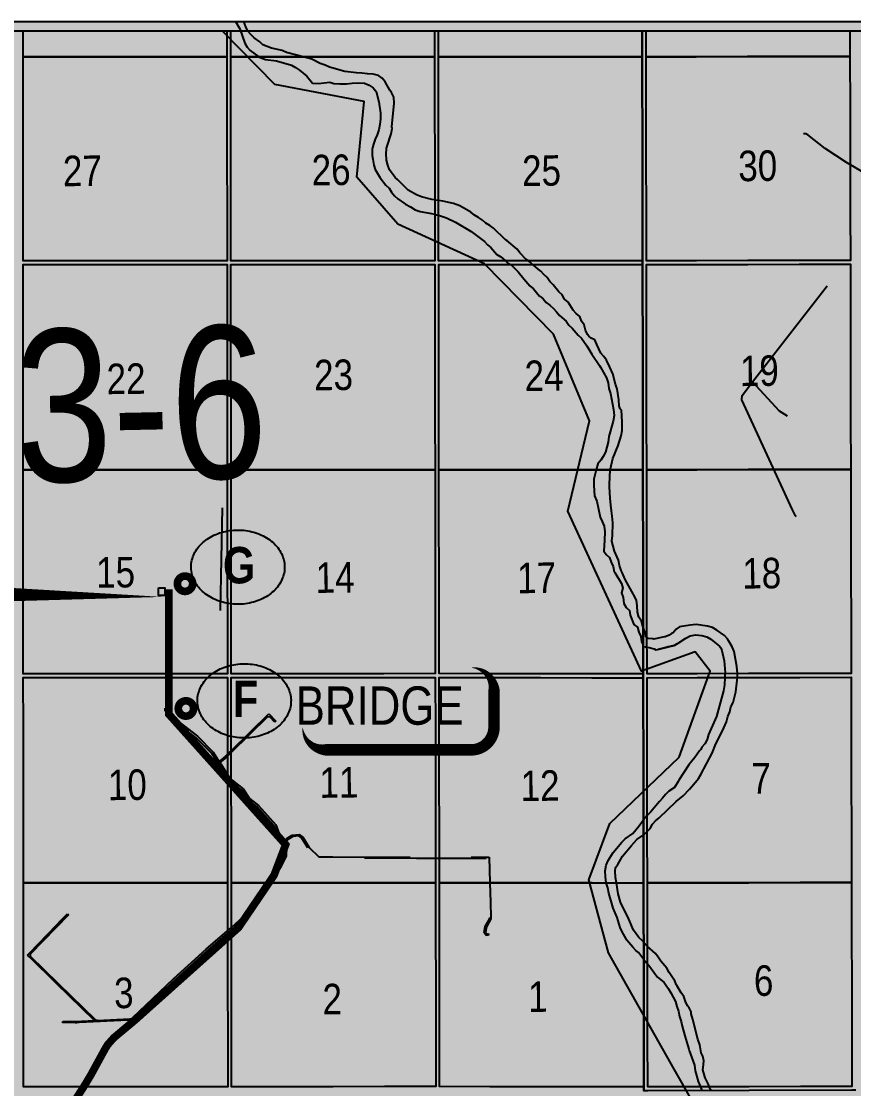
# Model space of a CAD drawing. Extents: x 410314 to 414262, y 6043239 to 6046088.
# Drawn here: x 413520.6 to 413737.8, y 6043949.3 to 6044227.9 of the extents above; entities that cross this region are included whole.
import ezdxf
from ezdxf.enums import TextEntityAlignment as Align

# ---------------------------------------------------------------- set-up
doc = ezdxf.new("R2010")
doc.units = 0
doc.header["$LTSCALE"] = 5
doc.linetypes.add('DASHED2', pattern=[9.524999999999999, 6.35, -3.175])
doc.linetypes.add('foc-UNSURVEYED', pattern=[12.5, 10, -2.5])
for name, color, linetype in [('AS-RAILWAY', 13, 'TRACKS'), ('CG-NOTES', 7, 'Continuous'), ('L-USEC', 7, 'foc-UNSURVEYED'), ('P-PROPOSED', 10, 'Continuous'), ('Quarters', 8, 'Continuous'), ('RoadSeg', 57, 'DASHED2'), ('ROUTE-MAP-ROUTE', 90, 'Continuous'), ('T-WATER', 160, 'Continuous'), ('Townships', 57, 'Continuous')]:
    doc.layers.add(name, color=color, linetype=linetype)
doc.layers.add('ROUTE-MAP-BACKGROUND-H', color=7, linetype='Continuous', true_color=0xf0ebff)
doc.styles.add('120', font='ARIALN.TTF', dxfattribs={"height": 13})
doc.styles.add('80', font='ARIALN.TTF', dxfattribs={"height": 10})
doc.styles.add('BOLD', font='ARIALNB.TTF')
doc.linetypes.add('TRACKS', pattern='A,3.81,[130,ltypeshp1.shx,S=6.35,R=0,X=0,Y=0],3.81', length=7.62)

# ---------------------------------------------------------------- blocks, each defined once
blk = doc.blocks.new('Route_Letters')
h = blk.add_hatch(color=255)
h.dxf.hatch_style = 1
edge = h.paths.add_edge_path()
edge.add_ellipse((-0.1157894458410738, 0.4613566920343146), major_axis=(-11.97076998434568, 0), ratio=0.7893183596304154, start_angle=0, end_angle=360)
at = {"color": 5}
blk.add_open_spline([(-12.33655943018675, 0.4613566920343146), (-12.33655943018675, -0.2532464993360009), (-12.23672518590233, -0.9677931526398424), (-11.72036895808735, -2.794432021264129), (-11.14401292605423, -3.876097565685541), (-9.555849561598535, -5.807401851071518), (-8.544623700464413, -6.656820361784867), (-6.21596457351788, -8.022113447135325), (-4.899049775256096, -8.537760803084893), (-2.122176535806801, -9.174386990092444), (-0.6628771213698172, -9.295214858498184), (2.218954779224788, -9.127674344176285), (3.640784492301457, -8.839348048302782), (6.272126017131285, -7.887514385069608), (7.481034580889556, -7.224212060947593), (9.535358213378885, -5.601016495574186), (10.3802780923747, -4.641330355992523), (11.59600670082856, -2.541685487432915), (11.96612490732484, -1.402103837423965), (12.17886415585979, 0.9104078185255275), (12.02123591095139, 2.082179640400227), (11.20064181026172, 4.303585446448778), (10.5383689962933, 5.352522903113822), (8.798522977227321, 7.197351090485427), (7.721489072871556, 7.99304231447195), (5.288539217681929, 9.236688050055363), (3.933164970535742, 9.684414527986064), (1.111124811045386, 10.17900240193921), (-0.3548635231799864, 10.22574343079759), (-3.217505067184455, 9.912616018949848), (-4.613463658471581, 9.552825466795184), (-7.1634954560528, 8.469123124385078), (-8.316993040230393, 7.745430762089654), (-10.23715115095241, 6.01981546320485), (-11.00330637446014, 5.018090733601184), (-12.04705536703857, 2.858875975647607), (-12.32393425272861, 1.701887560081104), (-12.33641722927742, 0.5154205370004092), (-12.33655943018675, 0.4883886145194083), (-12.33655943018675, 0.4613566920343146)], degree=3, knots=[0, 0, 0, 0, 0.2195294159612001, 0.2195294159612001, 0.575726566502957, 0.575726566502957, 0.9319237170447137, 0.9319237170447137, 1.28812086758647, 1.28812086758647, 1.644318018128227, 1.644318018128227, 2.000515168669984, 2.000515168669984, 2.356712319211741, 2.356712319211741, 2.712909469753497, 2.712909469753497, 3.069106620295254, 3.069106620295254, 3.425303770837011, 3.425303770837011, 3.781500921378767, 3.781500921378767, 4.137698071920524, 4.137698071920524, 4.493895222462281, 4.493895222462281, 4.850092373004038, 4.850092373004038, 5.206289523545794, 5.206289523545794, 5.562486674087551, 5.562486674087551, 5.918683824629308, 5.918683824629308, 6.274880975171064, 6.274880975171064, 6.283185307179586, 6.283185307179586, 6.283185307179586, 6.283185307179586], dxfattribs=at)
at = {"color": 14, "style": 'BOLD'}
blk.add_attdef('A', text='', height=9.5, dxfattribs=at).set_placement((0.2246285344645003, 0.9755069406892289), align=Align.MIDDLE)
blk = doc.blocks.new('AA')
at = {"const_width": 4}
blk.add_lwpolyline([(-0.9999999999990905, 0, 0.9999999999999999), (0.9999999999990905, 0, 1)], format="xyb", close=True, dxfattribs=at)
blk.add_circle((0, 0), 2)
blk = doc.blocks.new('*U691')
h = blk.add_hatch(color=255)
edge = h.paths.add_edge_path()
edge.add_line((-28.99999999999998, -20), (28.99999999999998, -20))
edge.add_arc((28.99999999999999, -13.99999999999999), 6.000000000000007, 269.9999999999999, 359.9999999999999)
edge.add_line((34.99999999999999, -14), (34.99999999999999, 12.5))
edge.add_arc((28.99999999999999, 12.49999999999999), 6.000000000000007, 6.785183320455494e-14, 90.00000000000007)
edge.add_line((28.99999999999998, 18.5), (-28.99999999999998, 18.5))
edge.add_arc((-28.99999999999999, 12.49999999999999), 6.000000000000007, 89.99999999999993, 179.9999999999999)
edge.add_line((-34.99999999999999, 12.5), (-34.99999999999999, -14))
edge.add_arc((-28.99999999999999, -13.99999999999999), 6.000000000000007, 180, 270.0000000000001)
at = {"color": 14, "flags": 128}
blk.add_lwpolyline([(-28.99999999999998, -20, 3, 3, 0), (28.99999999999998, -20, 3, 3, 0.4142135623730951), (34.99999999999999, -14, 3, 3, 0), (34.99999999999999, 12.5, 3, 0, 0.4142135623730951), (28.99999999999998, 18.5, 0, 0, 0), (-28.99999999999998, 18.5, 0, 0, 0.4142135623730951), (-34.99999999999999, 12.5, 0, 0, 0), (-34.99999999999999, -14, 0, 3, 0.4142135623730951)], format="xyseb", close=True, dxfattribs=at)
blk.add_lwpolyline([(85.10593173046358, -1.307428672532503, 0, 7.499999999999997, 0), (-3.4e-15, 0, 0, 0, 0)], format="xyseb", dxfattribs=at)
at = {"color": 14, "style": '80'}
blk.add_attdef('ENTER_TEXT_001', (-35.98567530695772, -4.996589358799454), '', height=10, dxfattribs=at)
blk = doc.blocks.new('*U525')
h = blk.add_hatch(color=254)
edge = h.paths.add_edge_path()
edge.add_line((-18.99999999999998, -11.5), (18.99999999999998, -11.5))
edge.add_arc((18.99999999999998, -5.5), 6, 270, 360)
edge.add_line((24.99999999999998, -5.5), (24.99999999999998, 4))
edge.add_arc((18.99999999999998, 4), 6, 0, 90)
edge.add_line((18.99999999999998, 10), (-18.99999999999998, 10))
edge.add_arc((-18.99999999999998, 4), 6, 90, 180)
edge.add_line((-24.99999999999998, 4), (-24.99999999999998, -5.5))
edge.add_arc((-18.99999999999998, -5.5), 6, 180, 270)
at = {"color": 160, "flags": 128}
blk.add_lwpolyline([(-18.99999999999998, -11.5, 3, 3, 0), (18.99999999999998, -11.5, 3, 3, 0.414213562373095), (24.99999999999998, -5.5, 3, 3, 0), (24.99999999999998, 4, 3, 0, 0.414213562373095), (18.99999999999998, 10, 0, 0, 0), (-18.99999999999998, 10, 0, 0, 0.414213562373095), (-24.99999999999998, 4, 0, 0, 0), (-24.99999999999998, -5.5, 0, 3, 0.414213562373095)], format="xyseb", close=True, dxfattribs=at)
at = {"color": 160, "style": '80'}
blk.add_attdef('ENTER_TEXT_001', (-26.84515688949523, -4.918144611186903), '', height=10, dxfattribs=at)

msp = doc.modelspace()

# ---------------------------------------------------------------- hatches: boundary and pattern name
at = {"layer": 'ROUTE-MAP-BACKGROUND-H'}
h = msp.add_hatch(color=256, dxfattribs=at)
h.dxf.hatch_style = 1
h.paths.add_polyline_path([(413029.1016975934, 6044227.914361649), (414016.0451686559, 6044227.914361649), (414016.0451686559, 6043351.707599934), (413029.1016975934, 6043351.707599934)])

# ---------------------------------------------------------------- linework, layer by layer
at = {"layer": 'AS-RAILWAY', "ltscale": 0.1, "flags": 128}
msp.add_lwpolyline([(413314.5625558338, 6043353.011055782), (413313.5832002315, 6043359.739720473), (413311.1347746903, 6043390.569301782), (413300.4841089707, 6043410.021284033), (413289.9507204107, 6043425.191717428), (413280.9405465704, 6043444.76604099), (413290.7342487368, 6043459.838283176), (413312.4762646175, 6043485.872113289), (413329.9089843225, 6043496.63800572), (413342.8079371783, 6043518.230021252), (413358.7912427425, 6043529.191645365), (413355.030409088, 6043554.246780988), (413360.3582263204, 6043571.472179953), (413376.0281351713, 6043581.494226974), (413386.0568300697, 6043600.285587717), (413412.0958663845, 6043625.149980785), (413425.258601512, 6043640.4962256), (413451.5840717591, 6043639.556684637), (413475.7156919292, 6043632.666525092), (413496.400021297, 6043633.919258354), (413507.9956997733, 6043641.122610302), (413503.9215424684, 6043654.902965643), (413496.7134180103, 6043666.177745937), (413501.4143687453, 6043684.029565776), (413524.6057987663, 6043689.980148286), (413537.4551371748, 6043689.040571203), (413547.1705084298, 6043680.584449776), (413554.6920296036, 6043671.815172247), (413565.9743844342, 6043668.370092439), (413575.0629622557, 6043669.309669512), (413575.0629622557, 6043678.392139456), (413569.1261806384, 6043686.392228466), (413557.7204838515, 6043696.218182307), (413553.5907934379, 6043706.633717188), (413551.8209678752, 6043719.800485947), (413554.1807596517, 6043735.915051649), (413558.5081040898, 6043743.868178089), (413569.7171698296, 6043752.711569052), (413572.2735926533, 6043760.572324899), (413568.9304995019, 6043769.612206752), (413562.6377214291, 6043776.097309527), (413550.6420584315, 6043777.276435538), (413541.2028913242, 6043777.865980492), (413535.6966374426, 6043782.778975463), (413534.9100401837, 6043792.408402274), (413542.7861694865, 6043811.37803286), (413557.3382553076, 6043829.457796574), (413567.9574279068, 6043844.786290306), (413588.0156945445, 6043852.057465062), (413617.7099054728, 6043861.686927991), (413646.6174460726, 6043877.21191262), (413686.9307565282, 6043886.055267463), (413706.5957610713, 6043895.09514932), (413713.9629586585, 6043902.90135046), (413710.8165696221, 6043919.605461115), (413690.9548609649, 6043954.389335481), (413673.8246505635, 6043984.730852977), (413668.7095397497, 6044003.823041811), (413674.2157936291, 6044018.56199064), (413692.3076036513, 6044035.855646233), (413700.370207288, 6044058.258823806), (413696.437220996, 6044063.368345846), (413682.4751013819, 6044058.258823806), (413663.2382863403, 6044100.042726371), (413668.9018596738, 6044123.62503001), (413659.462619498, 6044146.263996672), (413641.5164377457, 6044164.57531955), (413618.8623636211, 6044174.951520137), (413608.1645678311, 6044187.214286233), (413610.0524012524, 6044207.023422721), (413586.7690493198, 6044211.42543297), (413573.2395033968, 6044225.260379152)], dxfattribs=at)
at = {"layer": 'L-USEC'}
for p, q in [((413573.0482198094, 6044100.920514108), (413572.7914946919, 6044087.519099601)), ((413572.7914946919, 6044087.519099601), (413572.5347718399, 6044074.117868787))]:
    msp.add_line(p, q, dxfattribs=at)
at = {"layer": 'P-PROPOSED'}
msp.add_lwpolyline([(413556.4082835963, 6044080.016993424), (413558.0744937544, 6044080.00713207), (413558.0626195739, 6044078.008041462), (413556.3964096259, 6044078.017938402)], close=True, dxfattribs=at)
at = {"layer": 'Quarters'}
for points in [[(413574.2548823415, 6044225.447208175), (413574.2603606547, 6044218.66274569), (413560.8784897149, 6044218.660964364), (413547.4965696645, 6044218.659176475), (413534.1146992899, 6044218.657359836), (413521.0676108552, 6044218.655600709), (413521.0644770497, 6044225.443671738)], [(413628.4482441656, 6044225.450811314), (413628.4560824669, 6044218.670639927), (413615.0749595808, 6044218.668504041), (413601.6938186966, 6044218.666398524), (413588.3120456758, 6044218.664626769), (413575.2650223153, 6044218.662876697), (413575.259561188, 6044225.447274953)], [(413682.6377303193, 6044225.454414182), (413682.6479772918, 6044218.661418018), (413669.2674719036, 6044218.663720146), (413655.8869159545, 6044218.666015469), (413642.5064448466, 6044218.668281879), (413629.4606640381, 6044218.670470894), (413629.4528240665, 6044225.450878092)], [(413736.8350304348, 6044225.458017568), (413736.8475132068, 6044218.769256087), (413723.4651064974, 6044218.742633501), (413710.0826494712, 6044218.716008041), (413696.7001784662, 6044218.689379836), (413683.6525597355, 6044218.663446852), (413683.6423143073, 6044225.454480969)], [(413574.2930424446, 6044178.486634852), (413574.3036551823, 6044165.429553901), (413560.9172208392, 6044165.4271523), (413547.5306683172, 6044165.424777585), (413534.1441998169, 6044165.422437363), (413521.0924413667, 6044165.420152241), (413521.0863258554, 6044178.477848336), (413521.0800554488, 6044191.870508594), (413521.0738400851, 6044205.263102653), (413521.0676108552, 6044218.655600709), (413534.1146992899, 6044218.657359836), (413547.4965696645, 6044218.659176475), (413560.8784897149, 6044218.660964364), (413574.2603606547, 6044218.66274569), (413574.2712270753, 6044205.270704608), (413574.2821073399, 6044191.878701014)], [(413628.5027268408, 6044178.496201475), (413628.5179100371, 6044165.439640945), (413615.1322523245, 6044165.436987867), (413601.7463116054, 6044165.434350206), (413588.359938763, 6044165.432020757), (413575.3083470208, 6044165.429751419), (413575.2977014975, 6044178.486831482), (413575.2867680063, 6044191.878863416), (413575.2759194335, 6044205.27090322), (413575.2650223153, 6044218.662876697), (413588.3120456758, 6044218.664626769), (413601.6938186966, 6044218.666398524), (413615.0749595808, 6044218.668504041), (413628.4560824669, 6044218.670639927), (413628.4716463473, 6044205.279194648), (413628.4871592663, 6044191.88774601)], [(413682.7088807384, 6044178.474390138), (413682.7286923451, 6044165.413621962), (413669.3437221154, 6044165.420109124), (413655.9582367963, 6044165.426603919), (413642.5730741224, 6044165.432977666), (413629.5225393662, 6044165.439167818), (413629.5073556252, 6044178.495794218), (413629.4917508099, 6044191.887404528), (413629.4762328923, 6044205.27895606), (413629.4606640381, 6044218.670470894), (413642.5064448466, 6044218.668281879), (413655.8869159545, 6044218.666015469), (413669.2674719036, 6044218.663720146), (413682.6479772918, 6044218.661418018), (413682.6682706839, 6044205.265795954), (413682.6885451453, 6044191.870207665)], [(413736.922644751, 6044178.586681469), (413736.9470757602, 6044165.527435928), (413723.5601111196, 6044165.499393988), (413710.1728309431, 6044165.471367466), (413696.7856680147, 6044165.44327933), (413683.7332917728, 6044165.415913586), (413683.7134840736, 6044178.476617947), (413683.6931244573, 6044191.872267841), (413683.6728515507, 6044205.26785531), (413683.6525597355, 6044218.663446852), (413696.7001784662, 6044218.689379836), (413710.0826494712, 6044218.716008041), (413723.4651064974, 6044218.742633501), (413736.8475132068, 6044218.769256087), (413736.872561753, 6044205.37509499), (413736.8975933341, 6044191.980938017)], [(413574.3374425545, 6044124.249084307), (413574.3484540787, 6044110.857098501), (413560.9572182002, 6044110.854167846), (413547.5660019159, 6044110.851234717), (413534.1746993781, 6044110.848328752), (413521.1183092518, 6044110.845520196), (413521.1119634327, 6044124.238096496), (413521.1055671095, 6044137.630643541), (413521.0992559888, 6044151.023191023), (413521.0929266771, 6044164.41570928), (413534.1446489117, 6044164.418024858), (413547.5313181852, 6044164.420377219), (413560.9178711877, 6044164.422749089), (413574.304439563, 6044164.42512202), (413574.3154352943, 6044151.033097897), (413574.3264147324, 6044137.641107544)], [(413628.5660963655, 6044124.260825668), (413628.5817713937, 6044110.869398702), (413615.1911813901, 6044110.866204459), (413601.8005753663, 6044110.863011352), (413588.4094033867, 6044110.860119103), (413575.3530791685, 6044110.857288392), (413575.3421016256, 6044124.249310377), (413575.3311056321, 6044137.641332781), (413575.3201256827, 6044151.033326004), (413575.3091337837, 6044164.425286237), (413588.3607905507, 6044164.427560177), (413601.7472952587, 6044164.429890594), (413615.1332019618, 6044164.432558736), (413628.5190927426, 6044164.435227757), (413628.5347548655, 6044151.043758745), (413628.5504004778, 6044137.652290111)], [(413682.7915323782, 6044124.222936683), (413682.8119163759, 6044110.827066196), (413669.4218299569, 6044110.837510242), (413656.0317590065, 6044110.84795168), (413642.6417053798, 6044110.858423909), (413629.586383831, 6044110.868617686), (413629.5707017655, 6044124.260147577), (413629.5549708644, 6044137.651677834), (413629.5393225659, 6044151.043178941), (413629.523690009, 6044164.434717582), (413642.5742251711, 6044164.42852455), (413655.959588617, 6044164.422159296), (413669.3449064186, 6044164.415657738), (413682.7302087905, 6044164.409182979), (413682.750710858, 6044151.01401549), (413682.7711617508, 6044137.618844685)], [(413737.0244411579, 6044124.340640928), (413737.0496364802, 6044110.9465021), (413723.6576820313, 6044110.916987036), (413710.2657111391, 6044110.887502925), (413696.8736568184, 6044110.858012671), (413683.8164902025, 6044110.829250037), (413683.796054508, 6044124.224786047), (413683.7756020732, 6044137.620322486), (413683.7552275185, 6044151.015966963), (413683.7348061688, 6044164.411541366), (413696.7872495891, 6044164.438908028), (413710.1745121185, 6044164.466967522), (413723.5617582595, 6044164.495024441), (413736.9489537597, 6044164.523108375), (413736.97413315, 6044151.128964501), (413736.9992611344, 6044137.734817253)], [(413574.3817251709, 6044070.680962231), (413574.3925744197, 6044057.623846544), (413560.9970032424, 6044057.620403023), (413547.6009192109, 6044057.616934733), (413534.2051173778, 6044057.613479131), (413521.1439941959, 6044057.610107395), (413521.1376792316, 6044070.667779053), (413521.1311832945, 6044084.060380001), (413521.1247704551, 6044097.452948069), (413521.1183092518, 6044110.845520196), (413534.1746993781, 6044110.848328752), (413547.5660019159, 6044110.851234717), (413560.9572182002, 6044110.854167846), (413574.3484540787, 6044110.857098501), (413574.359548472, 6044097.465087262), (413574.3705921207, 6044084.073072683)], [(413628.6291070171, 6044070.694972402), (413628.6444860282, 6044057.638436531), (413615.2492962667, 6044057.634691444), (413601.8539222814, 6044057.630932777), (413588.4581199719, 6044057.627482671), (413575.3971945572, 6044057.624128839), (413575.3863449891, 6044070.681247395), (413575.3752180545, 6044084.073290253), (413575.3641718249, 6044097.46530768), (413575.3530791685, 6044110.857288392), (413588.4094033867, 6044110.860119103), (413601.8005753663, 6044110.863011352), (413615.1911813901, 6044110.866204459), (413628.5817713937, 6044110.869398702), (413628.5975333712, 6044097.477942592), (413628.6133089791, 6044084.086520228)], [(413682.8734367735, 6044070.640117557), (413682.8934467412, 6044057.579407582), (413669.4988305329, 6044057.593999363), (413656.1038339671, 6044057.608569709), (413642.7090882603, 6044057.623152788), (413629.649044338, 6044057.637351267), (413629.6336627868, 6044070.693953007), (413629.6178944483, 6044084.085570455), (413629.6021462841, 6044097.47712908), (413629.586383831, 6044110.868617686), (413642.6417053798, 6044110.858423909), (413656.0317590065, 6044110.84795168), (413669.4218299569, 6044110.837510242), (413682.8119163759, 6044110.827066196), (413682.832403901, 6044097.431470528), (413682.8528747049, 6044084.035875252)], [(413737.1254549645, 6044070.763973878), (413737.1501192946, 6044057.704723693), (413723.7535095965, 6044057.673785273), (413710.3566828301, 6044057.642829538), (413696.9598714742, 6044057.611879117), (413683.8980112598, 6044057.581720737), (413683.8780053149, 6044070.64240027), (413683.8574472307, 6044084.038090458), (413683.8369759871, 6044097.433684852), (413683.8164902025, 6044110.829250037), (413696.8736568184, 6044110.858012671), (413710.2657111391, 6044110.887502925), (413723.6576820313, 6044110.916987036), (413737.0496364802, 6044110.9465021), (413737.0749118017, 6044097.552371268), (413737.1001400186, 6044084.15823713)], [(413574.4269736781, 6044016.443385894), (413574.4382134286, 6044003.051429939), (413561.0376442869, 6044003.047412684), (413547.6370924024, 6044003.043400747), (413534.2364604966, 6044003.039379315), (413521.1707009042, 6044003.035480242), (413521.1641272238, 6044016.428034272), (413521.1575030155, 6044029.820584949), (413521.1509942696, 6044043.213139818), (413521.1444694906, 6044056.605669137), (413534.2055908241, 6044056.609071353), (413547.6015245116, 6044056.612535344), (413560.9974451407, 6044056.615959963), (413574.3933809506, 6044056.619415686), (413574.4045746834, 6044043.227380627), (413574.4157499751, 6044029.835383034)], [(413628.6932202218, 6044016.459597143), (413628.709125897, 6044003.068163098), (413615.3091025359, 6044003.063880631), (413601.9090262659, 6044003.059633008), (413588.508555989, 6044003.055627495), (413575.4428652799, 6044003.051708449), (413575.4316596859, 6044016.44370429), (413575.4204033491, 6044029.835663463), (413575.4092277068, 6044043.22766761), (413575.39803579, 6044056.619668424), (413588.458959339, 6044056.623056457), (413601.8548956613, 6044056.626507542), (413615.250270059, 6044056.630233738), (413628.6456606398, 6044056.633987281), (413628.6614865181, 6044043.242511083), (413628.6773281887, 6044029.851068715)], [(413682.9568558572, 6044016.388228122), (413682.9774898933, 6044002.992621308), (413669.5778536486, 6044003.011273706), (413656.1782299755, 6044003.029957258), (413642.7785949812, 6044003.048605279), (413629.7136989448, 6044003.066803411), (413629.6978209222, 6044016.458307032), (413629.681928528, 6044029.849814799), (413629.6660799038, 6044043.241389721), (413629.6502191421, 6044056.632902043), (413642.7102957049, 6044056.618704476), (413656.1052400331, 6044056.60416326), (413669.5001378312, 6044056.589586229), (413682.8950173521, 6044056.575006769), (413682.9156346705, 6044043.179424575), (413682.9362029441, 6044029.783839017)], [(413737.2280947827, 6044016.517972318), (413737.2534525459, 6044003.123822947), (413723.8519171067, 6044003.091448418), (413710.4503992639, 6044003.059072019), (413697.0487327445, 6044003.02668607), (413683.9820493017, 6044002.995093554), (413683.9614149907, 6044016.390669862), (413683.940766143, 6044029.786216955), (413683.9201975122, 6044043.18180165), (413683.899582015, 6044056.577353343), (413696.9615416895, 6044056.607512678), (413710.3584180827, 6044056.638467747), (413723.7552107547, 6044056.669416828), (413737.1519889371, 6044056.70036382), (413737.1773307049, 6044043.30620936), (413737.202685586, 6044029.912122078)], [(413574.4721070418, 6043962.875272015), (413574.4831542863, 6043949.818177123), (413561.0782195496, 6043949.813617275), (413547.6728015766, 6043949.809070008), (413534.2676356289, 6043949.804495087), (413521.197144508, 6043949.800036429), (413521.1906643138, 6043962.857683705), (413521.1840006901, 6043976.250358735), (413521.177359885, 6043989.642937829), (413521.1707009042, 6044003.035480242), (413534.2364604966, 6044003.039379315), (413547.6370924024, 6044003.043400747), (413561.0376442869, 6044003.047412684), (413574.4382134286, 6044003.051429939), (413574.4495038096, 6043989.659407753), (413574.4607779395, 6043976.267385987)], [(413628.7570804401, 6043962.893778502), (413628.7726620546, 6043949.837237729), (413615.3680709497, 6043949.832404345), (413601.9631636945, 6043949.827587218), (413588.5581620149, 6043949.822997848), (413575.487802719, 6043949.818551744), (413575.4767552829, 6043962.875679135), (413575.4653957883, 6043976.267729207), (413575.4541559251, 6043989.659716746), (413575.4428652799, 6044003.051708449), (413588.508555989, 6044003.055627495), (413601.9090262659, 6044003.059633008), (413615.3091025359, 6044003.063880631), (413628.709125897, 6044003.068163098), (413628.7250819227, 6043989.676729549), (413628.7410537499, 6043976.285337192)], [(413683.0396648857, 6043962.805715034), (413683.0598714006, 6043949.745029898), (413669.6555411166, 6043949.767788827), (413656.2511615862, 6043949.790579082), (413642.8466981211, 6043949.813330225), (413629.7772170391, 6043949.835507116), (413629.7616329979, 6043962.892147128), (413629.7456017219, 6043976.28373829), (413629.7296596706, 6043989.67527063), (413629.7136989448, 6044003.066803411), (413642.7785949812, 6044003.048605279), (413656.1782299755, 6044003.029957258), (413669.5778536486, 6044003.011273706), (413682.9774898933, 6044002.992621308), (413682.9982085516, 6043989.597015091), (413683.0189083414, 6043976.201412976)], [(413737.3298621605, 6043962.941237229), (413737.3547255938, 6043949.882008348), (413723.9486359026, 6043949.848180904), (413710.5422292741, 6043949.81433265), (413697.1359367187, 6043949.780523692), (413684.0644274779, 6043949.74753143), (413684.044220778, 6043962.808219445), (413684.0234639686, 6043976.203920257), (413684.002763902, 6043989.599521528), (413683.9820493017, 6044002.995093554), (413697.0487327445, 6044003.02668607), (413710.4503992639, 6044003.059072019), (413723.8519171067, 6044003.091448418), (413737.2534525459, 6044003.123822947), (413737.2788947497, 6043989.7296482), (413737.3043501421, 6043976.335507309)]]:
    msp.add_lwpolyline(points, close=True, dxfattribs=at)
at = {"layer": 'RoadSeg'}
for points in [[(413749.8684774645, 6044183.286396236), (413740.5406770562, 6044188.329522953), (413735.9558605162, 6044191.069548352), (413730.3538798701, 6044194.688091881), (413725.8507710663, 6044198.329142819), (413725.3135515811, 6044198.551310379), (413724.7474540186, 6044198.539948292)], [(413749.8684774645, 6044183.286396236), (413740.5406770562, 6044188.329522953), (413735.9558605162, 6044191.069548352), (413730.3538798701, 6044194.688091881), (413725.8507710663, 6044198.329142819), (413725.3135515811, 6044198.551310379), (413724.7474540186, 6044198.539948292)], [(413711.3837403918, 6044133.850800923), (413743.1462854046, 6044174.624567425), (413746.38562335, 6044179.2194567)], [(413711.3837403918, 6044133.850800923), (413743.1462854046, 6044174.624567425), (413746.38562335, 6044179.2194567)], [(413722.9121931333, 6044098.705535884), (413722.6757496024, 6044098.867451165), (413721.8459184076, 6044100.383270047), (413708.6135152368, 6044129.132156215), (413708.690725021, 6044130.265961711), (413711.3837403918, 6044133.850800923)], [(413722.9121931333, 6044098.705535884), (413722.6757496024, 6044098.867451165), (413721.8459184076, 6044100.383270047), (413708.6135152368, 6044129.132156215), (413708.690725021, 6044130.265961711), (413711.3837403918, 6044133.850800923)], [(413720.5569591639, 6044124.87390257), (413718.431974787, 6044126.19703783), (413711.3837403918, 6044133.850800923)], [(413720.5569591639, 6044124.87390257), (413718.431974787, 6044126.19703783), (413711.3837403918, 6044133.850800923)], [(413536.0574320121, 6043948.80005843), (413536.6963560884, 6043949.804797137), (413537.2411983677, 6043950.661821038), (413538.6486885438, 6043953.056902784), (413542.2278529345, 6043959.659081501), (413543.0421085613, 6043960.894628442), (413544.2975367855, 6043962.50305858), (413547.4173874013, 6043965.554085639), (413547.6620801046, 6043965.793376145), (413547.6911587749, 6043965.821799658), (413547.7939119595, 6043965.922277629), (413547.8416500473, 6043965.968953202), (413547.9442363096, 6043966.069297877), (413548.1659685097, 6043966.286145092), (413548.1891372012, 6043966.307939405), (413548.4179372867, 6043966.523287971), (413548.6550151899, 6043966.764105386), (413550.2789457142, 6043968.413717113), (413550.98603697, 6043969.099354312), (413551.3510437032, 6043969.453276405), (413551.4374269191, 6043969.537038841), (413558.460763768, 6043976.261688619), (413560.3832778329, 6043978.102756371), (413568.8524265891, 6043985.715051787), (413574.4487538208, 6043990.520700916), (413574.9607222272, 6043990.96036372), (413575.4525065454, 6043991.409674921), (413578.5794950176, 6043994.266377633), (413579.0569716256, 6043994.681639923), (413579.4899111331, 6043995.066692131), (413582.8565302531, 6043999.436073203), (413585.0689852637, 6044003.054015954), (413587.8982402619, 6044007.681123029), (413589.0718071819, 6044009.926243481), (413589.2290602115, 6044010.528502054), (413589.3076035324, 6044011.725075453), (413589.1498187277, 6044012.349612375), (413587.9670878823, 6044014.234248087), (413586.6043479138, 6044017.89398693), (413582.1916708798, 6044022.855608208), (413579.8234767546, 6044024.691370244), (413578.1475985225, 6044027.252732337), (413575.4206670207, 6044029.355263508), (413574.7978673967, 6044029.835453325), (413574.745029352, 6044029.87620178), (413574.4152920282, 6044030.391911301), (413572.2215223347, 6044033.822841314), (413570.3124718959, 6044036.810963625), (413566.221860923, 6044040.927170779), (413561.371222152, 6044044.645357673), (413560.3856022406, 6044045.65019456), (413560.2585748477, 6044045.781138578), (413559.8780675911, 6044046.168372274), (413558.4108848317, 6044047.666361717), (413558.1821794446, 6044047.900746176), (413558.1866106926, 6044048.098699287), (413558.1981791185, 6044048.596705368), (413558.426145567, 6044048.364283529), (413560.3819849887, 6044046.367781665), (413560.7500651784, 6044045.99213629), (413560.7610601773, 6044045.98095157), (413561.7032177606, 6044045.020322788), (413566.5524365962, 6044041.303198613), (413570.7045326577, 6044037.125165822), (413572.2864005807, 6044034.649201791), (413572.4684438613, 6044034.364253805), (413572.6424232382, 6044034.09192854), (413574.4145209519, 6044031.32045414), (413575.1190508997, 6044030.218641701), (413575.4201317735, 6044029.986488325), (413575.6157251403, 6044029.835668713), (413578.5194634793, 6044027.596828717), (413580.1957071178, 6044025.034894394), (413582.534254657, 6044023.222118082), (413587.0398357916, 6044018.156023827), (413588.4174058586, 6044014.456416282), (413589.1006819039, 6044013.36761161), (413589.2962829425, 6044013.055919323), (413589.8388066207, 6044012.191417742), (413589.6986208041, 6044010.055270753), (413588.4280605123, 6044007.393053276), (413585.7735337571, 6044003.054217066), (413583.3467599468, 6043999.088080999), (413579.711535798, 6043994.591707987), (413579.4193596404, 6043994.336064166), (413578.9227157154, 6043993.901447927), (413578.7533519902, 6043993.746806666), (413578.5557424577, 6043993.566369805), (413576.0759601448, 6043991.302199077), (413575.4530796921, 6043990.733499929), (413575.2921348448, 6043990.586497975), (413575.1060204163, 6043990.426685135), (413574.6001126181, 6043989.99226257), (413574.4493087009, 6043989.862770409), (413569.1825024315, 6043985.340021944), (413568.8292336419, 6043985.02248152), (413568.3341633801, 6043984.577445346), (413560.7257097125, 6043977.7388851), (413559.1833967607, 6043976.261919165), (413551.7783816543, 6043969.172190028), (413551.7084086285, 6043969.104335508), (413551.6483909827, 6043969.04615254), (413551.3426905235, 6043968.74971885), (413551.289989978, 6043968.698616336), (413550.8646141588, 6043968.286151576), (413550.6306776947, 6043968.059317634), (413549.1098593509, 6043966.514447336), (413548.7698922172, 6043966.169244269), (413548.7195235001, 6043966.120897002), (413548.5260908933, 6043965.93535524), (413548.4702826655, 6043965.881858785), (413548.3172179786, 6043965.7349664), (413548.2992077383, 6043965.717667909), (413548.2765839607, 6043965.695920565), (413548.2312491342, 6043965.652379154), (413548.0233253037, 6043965.449568259), (413547.6625418112, 6043965.097712936), (413547.6464525879, 6043965.082018768), (413546.4032922014, 6043963.869564249), (413544.7177113988, 6043962.076429213), (413543.4417903832, 6043960.593272575), (413542.6569381101, 6043959.402334358), (413539.0839352479, 6043952.811550938), (413537.6676199822, 6043950.401492446), (413537.2884635627, 6043949.805004523), (413536.6495434254, 6043948.800266679)]]:
    msp.add_lwpolyline(points, dxfattribs=at)
for points in [[(413585.2348608461, 6044047.148495247), (413587.0003079157, 6044045.217625307), (413587.0217153298, 6044045.194259375), (413586.7811124669, 6044044.96437858), (413585.5725502868, 6044046.313596603), (413584.8705464897, 6044046.325065587), (413575.4142298231, 6044037.057880661), (413575.302163084, 6044036.948044999), (413574.4104959881, 6044036.135028573), (413573.0926463655, 6044034.933394543), (413572.5932215655, 6044034.478039707), (413572.4684438613, 6044034.364253805), (413572.2864005807, 6044034.649201791), (413572.4111937258, 6044034.762957578), (413572.9106589083, 6044035.218245184), (413574.410115529, 6044036.585088461), (413575.0773969077, 6044037.193361832), (413575.4138484229, 6044037.523122078), (413585.2348608461, 6044047.148495247)], [(413540.4559641284, 6043967.116679247), (413539.7241508579, 6043967.081862464), (413529.7902060352, 6043976.78671366), (413522.8016237394, 6043983.614959876), (413522.2508225441, 6043984.15309546), (413522.7710364772, 6043984.692572813), (413529.7756291613, 6043991.956412642), (413531.0279686736, 6043993.255133007), (413532.1885299483, 6043994.458665433), (413532.6467168216, 6043994.933831286), (413532.8884882688, 6043994.708033121), (413522.946935443, 6043984.398262999), (413522.9539220302, 6043983.928801863), (413530.2504293147, 6043976.79968435), (413539.9746049932, 6043967.299112062), (413540.4559641284, 6043967.116679247)], [(413550.6447979868, 6043967.292896328), (413550.4577625385, 6043967.10301749), (413550.40377595, 6043967.048262649), (413550.2557512107, 6043966.898068145), (413550.2383330945, 6043966.880378811), (413550.2164536205, 6043966.858140633), (413550.1726092341, 6043966.813615448), (413550.1055527111, 6043966.914644077), (413549.9863140063, 6043967.09427682), (413549.9050305485, 6043967.216757611), (413549.8758390931, 6043967.219970392), (413549.7240050802, 6043967.236619515), (413549.6462058543, 6043967.23178585), (413549.5948078037, 6043967.228585605), (413549.1061010905, 6043967.194721472), (413549.0678982483, 6043967.195609467), (413548.7648996957, 6043967.181137184), (413548.3723970593, 6043967.162304826), (413535.7416798181, 6043966.557412515), (413535.080611648, 6043966.525786154), (413534.637043254, 6043966.5045462), (413533.4209408981, 6043966.556131409), (413533.3645808064, 6043966.554648884), (413533.0987176589, 6043966.547085282), (413531.4447420582, 6043966.500162651), (413531.4353480884, 6043966.830974572), (413533.4212186214, 6043966.887333607), (413534.6358906004, 6043966.835827218), (413539.7256689435, 6043967.081047095), (413540.4612291853, 6043967.115897415), (413548.9359797184, 6043967.525216999), (413549.4821059046, 6043967.551560107), (413549.5853110619, 6043967.561200703), (413549.7341390175, 6043967.568414608), (413550.1125935424, 6043967.46390494), (413550.6089885659, 6043967.326853295), (413550.6447979868, 6043967.292896328)]]:
    msp.add_lwpolyline(points, close=True, dxfattribs=at)
at = {"layer": 'RoadSeg', "flags": 128}
msp.add_lwpolyline([(413593.1039739283, 6044015.680498884), (413594.0713849997, 6044014.965582049), (413595.7731018324, 6044012.241716999), (413598.244655333, 6044009.829335796), (413601.9021989028, 6044009.811557354), (413623.7695086492, 6044009.705291525), (413628.7012441071, 6044009.707717733), (413629.7057534764, 6044009.70822054), (413631.5591919894, 6044009.709139843), (413641.7828457464, 6044009.721187118), (413642.0162678973, 6044009.721444214), (413642.3496909485, 6044009.721845438), (413642.6883686255, 6044009.722253721), (413642.8912010304, 6044003.047828559), (413643.044983556, 6043997.987286666), (413643.1664082402, 6043993.992088289), (413643.1770576366, 6043993.64181792), (413641.9789214691, 6043991.545434905), (413641.7125508557, 6043990.171681621), (413642.1004115242, 6043989.639577388), (413642.4710554556, 6043989.693370801), (413642.4964802148, 6043989.697081015), (413642.5067212557, 6043989.362834841), (413642.4819750929, 6043989.359195434), (413641.9498835565, 6043989.281967268), (413641.3588672658, 6043990.092906856), (413641.6631541406, 6043991.662624124), (413642.8427323159, 6043993.726559608), (413642.8392612591, 6043993.81153155), (413642.5585844436, 6044003.048286891), (413642.3659056976, 6044009.389422585), (413642.0334571968, 6044009.389045821), (413641.8000345626, 6044009.388765366), (413631.5594989627, 6044009.37667094), (413629.706155277, 6044009.375751748), (413628.7016436977, 6044009.375252227), (413623.7688251795, 6044009.372821412), (413601.9025378348, 6044009.479067869), (413598.1086397796, 6044009.497508268), (413595.5122581245, 6044012.031698463), (413593.8229274678, 6044014.735826422), (413593.0116826904, 6044015.335252548), (413591.4336653115, 6044015.154405542), (413590.1348535328, 6044014.372480236), (413589.7914141283, 6044013.833276659), (413589.3953270317, 6044013.211395373), (413589.2962829425, 6044013.055919323), (413589.1006819039, 6044013.36761161), (413589.1997414422, 6044013.523157497), (413589.5958285627, 6044014.145014953), (413589.8964696155, 6044014.617012763), (413591.3240696584, 6044015.476498418), (413593.1039739283, 6044015.680498884)], close=True, dxfattribs=at)
at = {"layer": 'ROUTE-MAP-BACKGROUND-H'}
msp.add_lwpolyline([(413029.1016975934, 6044227.914361727), (414016.0451686559, 6044227.914361727), (414016.0451686559, 6043351.707600016), (413029.1016975934, 6043351.707600016)], close=True, dxfattribs=at)
at = {"layer": 'ROUTE-MAP-ROUTE', "const_width": 1.998240667076864}
msp.add_lwpolyline([(413530.7310965499, 6043940.143104594), (413537.3620570697, 6043950.518567777), (413538.9270043093, 6043953.172254507), (413542.486241543, 6043959.694462304), (413543.1631510964, 6043960.789757763), (413544.7472083598, 6043962.579231694), (413550.3744634754, 6043967.282738396), (413577.3151902157, 6043991.379404768), (413586.5575188446, 6044005.001208107), (413589.5998664697, 6044012.999943095), (413559.0913990995, 6044047.07330115), (413559.1238157267, 6044079.673230679)], dxfattribs=at)
at = {"layer": 'T-WATER', "linetype": 'Continuous'}
for p, q in [((413615.9333296554, 6044194.819090975), (413616.0986665173, 6044195.341503832)), ((413704.238430974, 6044057.652503214), (413704.1834590756, 6044056.648064015)), ((413683.9198049728, 6044020.616213233), (413682.9171585973, 6044019.396567871)), ((413697.8453183881, 6043949.806142326), (413698.2343855613, 6043948.802750451))]:
    msp.add_line(p, q, dxfattribs=at)
at = {"layer": 'T-WATER'}
for points in [[(413576.5472335762, 6044227.914361727), (413577.6423372038, 6044225.927103644), (413578.9563419966, 6044222.225075376), (413579.5632388892, 6044221.164346648), (413580.3713394378, 6044220.298141284), (413582.6102056378, 6044218.687633793)], [(413594.1385807201, 6044218.689149122), (413589.8288688782, 6044219.808476076), (413588.6449934767, 6044220.299757722), (413585.9273880781, 6044220.948820377), (413583.6633400347, 6044221.812673156), (413582.8411648942, 6044222.523104602), (413581.3467566693, 6044223.64337412), (413580.4868686192, 6044224.457413043), (413579.7037424409, 6044225.345702696), (413579.1880265147, 6044226.492562333), (413578.6728740027, 6044227.914361727)], [(413582.6102056378, 6044218.687633793), (413582.9523927093, 6044218.441481333), (413584.3108609146, 6044217.994527851), (413587.2414377575, 6044217.58952302), (413591.1123465411, 6044216.447168614), (413592.1755556564, 6044215.858374186), (413593.2058234314, 6044215.167791166), (413595.0883742656, 6044213.613684609), (413596.6253655012, 6044211.807840267), (413598.1368912523, 6044211.719367249), (413601.1511242416, 6044212.013619412), (413601.6654116258, 6044211.874835045)], [(413601.6615695154, 6044215.808475018), (413601.0527896543, 6044215.985143281), (413599.8709841023, 6044216.484527377), (413598.5970684275, 6044216.884271295), (413596.409279261, 6044218.019195419), (413595.1557627469, 6044218.424943252), (413594.1385807201, 6044218.689149122)], [(413616.0986665173, 6044195.341503832), (413617.126234989, 6044198.589047228), (413617.424001086, 6044199.940369753), (413617.2601248733, 6044200.399808078), (413617.9293734014, 6044206.583856681), (413617.7869607947, 6044208.087636439), (413617.4143422557, 6044208.976369824), (413617.1948856942, 6044209.305086724), (413616.7440172298, 6044209.985698713), (413615.5366688445, 6044212.141328151), (413614.8112800648, 6044213.112415467), (413613.8156913441, 6044213.766184189), (413612.4640663778, 6044214.109079753), (413610.9565952335, 6044214.173017482), (413609.5086268701, 6044214.371419149), (413608.0399428366, 6044214.441328546), (413605.017534664, 6044214.834404849), (413601.6615695154, 6044215.808475018)], [(413601.6654116258, 6044211.874835045), (413602.1907529162, 6044211.732973875), (413603.7634103022, 6044211.615810055), (413605.4669717762, 6044211.620580266), (413606.9731553516, 6044211.799382507), (413608.5952362532, 6044211.849325151), (413610.1863050453, 6044211.744287875), (413611.4211735204, 6044211.254924834), (413612.4371923713, 6044210.580612263), (413613.1830507755, 6044209.60533726), (413613.9196531253, 6044206.906633972), (413614.3126869573, 6044203.949903707), (413614.3878204537, 6044202.460734869), (413614.1854879237, 6044200.974447695), (413613.8876269055, 6044199.594543006), (413613.4636262213, 6044198.329302829), (413612.9460330364, 6044197.178578286), (413612.5178779585, 6044195.892869158), (413612.2820366645, 6044194.889811377)], [(413612.1956258446, 6044194.376704049), (413612.1579327277, 6044192.861096789), (413612.3385964858, 6044191.908401554)], [(413612.2820366645, 6044194.889811377), (413612.1996648035, 6044194.539605657), (413612.1956258446, 6044194.376704049), (413612.1956258446, 6044194.376704049)], [(413615.9185448395, 6044191.909038235), (413615.7942862774, 6044193.186170934), (413615.9268757707, 6044194.798675983), (413615.9333296554, 6044194.819090975)], [(413612.3385964858, 6044191.908401554), (413612.6219228587, 6044190.414067086), (413612.9876144046, 6044189.213610408), (413614.2400080944, 6044187.092491453), (413615.7111775166, 6044185.158352504), (413616.5819118094, 6044184.349959957), (413617.1988863043, 6044183.283336846), (413617.9897538435, 6044182.379379539), (413618.8869317596, 6044181.554560576), (413620.8819758396, 6044180.155230492), (413622.2059367066, 6044179.469851454), (413623.4318278483, 6044178.729682093), (413624.7075310381, 6044178.287170131), (413627.6314040767, 6044177.792593055), (413628.4687334651, 6044177.572226304)], [(413618.8375799176, 6044186.501856909), (413618.1448872882, 6044187.190360045), (413616.7083107545, 6044189.120327098), (413616.281630389, 6044190.373993803), (413615.9387621948, 6044191.700819735), (413615.9185448395, 6044191.909038235)], [(413628.4643852299, 6044181.291204412), (413627.7401458626, 6044181.40650569), (413625.0025164456, 6044182.120789447), (413623.7718127606, 6044182.610102504), (413621.5824705048, 6044183.842728133), (413618.8375799176, 6044186.501856909)], [(413629.4691887249, 6044181.131345546), (413628.6761458633, 6044181.257529831), (413628.4643852299, 6044181.291204412)], [(413652.8012877741, 6044165.451813598), (413652.3897241506, 6044165.734186789), (413650.7321772549, 6044167.448649641), (413650.0027287736, 6044168.409529444), (413647.2906188851, 6044170.676851172), (413646.9540560798, 6044170.848267715), (413643.8031550182, 6044173.886913707), (413642.8750113515, 6044174.589431106), (413641.8119463802, 6044175.202678229), (413640.9290380839, 6044176.015191083), (413639.9519739471, 6044176.732086746), (413638.8767185012, 6044177.363610751), (413637.9222062257, 6044178.117132172), (413635.0138568849, 6044179.731579695), (413633.426617292, 6044180.374988416), (413630.629447701, 6044180.946679832), (413629.4691887249, 6044181.131345546)], [(413628.4687334651, 6044177.572226304), (413628.9726708809, 6044177.439630594), (413629.4736571742, 6044177.279694812)], [(413629.4736571742, 6044177.279694812), (413631.5610050602, 6044176.613604573), (413633.8894793225, 6044175.521231563), (413637.9865954111, 6044173.042457847), (413641.4508746673, 6044170.429052867), (413642.2438923693, 6044169.565843716), (413643.1210343301, 6044168.863506129), (413644.6843939604, 6044167.043332404), (413645.7412769569, 6044166.426064427), (413646.8470428903, 6044165.454652058)], [(413646.8470428903, 6044165.454652058), (413647.4748393376, 6044164.903189665), (413648.2300560389, 6044164.449641556)], [(413648.2300560389, 6044164.449641556), (413648.5194669014, 6044164.275783577), (413650.234120927, 6044162.567325459), (413651.7299762131, 6044160.696369962), (413653.3382404306, 6044158.894415141), (413654.310866628, 6044158.061244329), (413655.8516591337, 6044156.208541697), (413655.9356886442, 6044156.140835836)], [(413654.0190471518, 6044164.446864425), (413653.3811104587, 6044165.05401884), (413652.8401264202, 6044165.425208814), (413652.8012877741, 6044165.451813598)], [(413655.9265794709, 6044162.897820713), (413654.247709056, 6044164.229221622), (413654.0190471518, 6044164.446864425)], [(413674.1649937686, 6044137.647384382), (413673.3354454307, 6044139.434991126), (413672.6222605195, 6044140.393797685), (413671.8294789745, 6044141.29018862), (413670.7530850251, 6044143.600230674), (413670.2833222179, 6044144.792844536), (413669.3045920979, 6044145.204784122), (413668.736993247, 6044145.695958851), (413668.3780293315, 6044146.171517344), (413667.828590608, 6044147.29901587), (413667.5163993094, 6044148.654269044), (413666.8155692834, 6044149.641569706), (413666.331628347, 6044150.866910703), (413665.3935590829, 6044151.642712265), (413664.6374004816, 6044152.55669027), (413663.2847376938, 6044154.58806568), (413662.3465670811, 6044155.353938771), (413661.7726391941, 6044156.491740382), (413660.9060118339, 6044157.306310807), (413659.3917142779, 6044159.146685224), (413658.5600269521, 6044160.026376177), (413657.8326440104, 6044161.023905328), (413656.9517301033, 6044161.828297034), (413656.1404567676, 6044162.728248945), (413655.9265794709, 6044162.897820713)], [(413655.9356886442, 6044156.140835836), (413656.7918962578, 6044155.450937575), (413657.6113801491, 6044154.565173379), (413658.5012427002, 6044153.793038367), (413659.4466993499, 6044152.972615358), (413660.2601727226, 6044152.107583258), (413661.0241948325, 6044151.093498411), (413662.8293787825, 6044149.652066594), (413663.479157546, 6044148.642426967), (413664.3559826558, 6044147.844282482), (413665.9294655865, 6044145.997596228), (413666.7940879309, 6044145.193345224), (413668.1773383507, 6044143.188196829), (413669.4603334875, 6044141.079281504), (413671.5176972041, 6044138.043594565), (413671.7325433025, 6044137.648897703)], [(413671.7325433025, 6044137.648897703), (413673.2747167445, 6044134.815499936), (413673.7176475379, 6044133.573750027)], [(413674.3230201531, 6044110.857412433), (413674.3607239418, 6044111.14423515), (413674.9277462321, 6044113.820028508), (413676.3595099184, 6044117.177180659), (413677.160588415, 6044119.703758501), (413677.444303396, 6044121.126450697), (413677.3915944934, 6044123.395229674), (413677.2624201974, 6044126.456531935), (413676.861510848, 6044126.784153611), (413676.6618011993, 6044127.523148828), (413676.5439890637, 6044129.077718855), (413676.0629348031, 6044131.946849089), (413675.8124437338, 6044132.675002765), (413675.6283498355, 6044133.209351609), (413674.9610881589, 6044135.931958648), (413674.1649937686, 6044137.647384382)], [(413673.7176475379, 6044133.573750027), (413673.9520357228, 6044132.114679048), (413674.3275090487, 6044130.789803933), (413675.1758467737, 6044126.585575211), (413675.2916404954, 6044125.03532846), (413675.0913397541, 6044123.549048574), (413673.9637133856, 6044119.577903606), (413673.7592526544, 6044118.103099239), (413673.0190858632, 6044115.480506037), (413672.4648742029, 6044114.350301555), (413671.8131982908, 6044113.336667156), (413671.0536401297, 6044112.437529229), (413670.6514644193, 6044110.860307706)], [(413670.6514644193, 6044110.860307706), (413670.0298499715, 6044108.422657959), (413669.9943535238, 6044106.778816521), (413670.1861980155, 6044104.081816165), (413670.8388031496, 6044102.65412177), (413671.6769333867, 6044098.453952725), (413672.2141820738, 6044097.326377088), (413672.6736325157, 6044096.111405747), (413672.8650639399, 6044094.629991026), (413672.803600407, 6044092.498766772), (413672.6031446234, 6044089.578673963), (413673.2066352083, 6044088.783360481), (413674.0896055668, 6044087.981075121), (413674.5265677662, 6044086.757959613), (413675.0638411161, 6044085.632483035), (413675.3432758297, 6044084.252858154), (413675.4582900738, 6044084.066520636)], [(413677.3697400753, 6044084.064686812), (413677.1108718472, 6044084.555336931), (413676.7025650555, 6044085.831355703), (413676.4150922566, 6044087.249826305), (413675.3693936761, 6044089.574039204), (413674.6837433466, 6044092.240050841), (413674.8880815614, 6044093.715985298), (413674.9428070087, 6044097.015934318), (413674.7880713955, 6044098.751274351), (413674.6644974475, 6044100.137478737), (413674.4362431099, 6044101.586312805), (413674.2975551396, 6044103.46704008), (413674.0813954323, 6044106.39895852), (413674.1624360587, 6044109.635577599), (413674.3230201531, 6044110.857412433)], [(413675.4582900738, 6044084.066520636), (413677.2658402473, 6044081.138462801), (413677.5600435285, 6044079.91988879), (413677.4979940381, 6044079.719519419), (413677.1975209882, 6044078.750278875), (413677.6487736023, 6044077.527149206), (413677.8053502784, 6044075.984679486), (413678.4203103532, 6044074.922179886), (413679.3113825179, 6044074.117858017), (413679.4915007617, 6044072.94247234), (413680.4143314659, 6044070.467572632), (413681.3730516844, 6044069.756839158), (413681.7444721721, 6044068.438078783), (413682.2857476947, 6044067.302355997), (413682.454996432, 6044065.910835489), (413682.8469177227, 6044065.059628938)], [(413680.324116017, 6044078.289266705), (413678.1626832729, 6044082.245269825), (413677.6950489379, 6044083.448052579), (413677.3697400753, 6044084.064686812)], [(413681.3218250141, 6044075.329566125), (413681.1310275884, 6044076.812592449), (413680.324116017, 6044078.289266705)], [(413682.8392317343, 6044070.057190651), (413682.4283849043, 6044071.321966401), (413681.797162258, 6044072.41315419), (413681.3786917817, 6044073.681041976), (413681.3218250141, 6044075.329566125)], [(413683.8482884249, 6044067.156376378), (413683.5081361275, 6044067.429051234), (413683.657372736, 6044067.538727112), (413682.8392317343, 6044070.057190651)], [(413690.305682228, 6044068.088655818), (413689.6289456071, 6044067.713878972), (413688.5834957218, 6044067.280834284), (413688.4463272748, 6044067.223996649), (413687.5636950378, 6044067.049430033), (413685.6948113189, 6044066.679838411), (413685.4320069021, 6044066.704131873)], [(413690.305682228, 6044068.088655818), (413689.6289456071, 6044067.713878972), (413688.5834957218, 6044067.280834284), (413688.4463272748, 6044067.223996649), (413687.5636950378, 6044067.049430033), (413685.6948113189, 6044066.679838411), (413685.4320069021, 6044066.704131873)], [(413707.5146832945, 6044057.660094097), (413707.3476666679, 6044059.523233574), (413706.6112530581, 6044063.42074608), (413706.1517971869, 6044064.627656221), (413705.2771319699, 6044066.141016628), (413704.9259905, 6044066.748507151), (413704.1493892506, 6044067.640324877), (413702.1176264731, 6044069.033524768), (413701.0178715697, 6044069.65086853), (413699.6552486002, 6044069.99404391), (413696.713817507, 6044070.445466252), (413695.1650468909, 6044070.307484024), (413692.3751891176, 6044069.900064485), (413691.5164568659, 6044069.248038944), (413690.7241580569, 6044068.320399176), (413690.305682228, 6044068.088655818)], [(413685.4320069021, 6044066.704131873), (413684.2794372322, 6044066.810738625), (413683.8482884249, 6044067.156376378)], [(413686.740047666, 6044063.975445494), (413687.0311600393, 6044064.018105341), (413688.7945930299, 6044064.462203024), (413689.3911755987, 6044064.612465004), (413689.8015053042, 6044064.710138057), (413690.9385712561, 6044064.980893927), (413691.6166796837, 6044065.353699572)], [(413691.6166796837, 6044065.353699572), (413690.9385712561, 6044064.980893927), (413689.8015053042, 6044064.710138057), (413689.3911755987, 6044064.612465004), (413688.7945930299, 6044064.462203024), (413687.0311600393, 6044064.018105341), (413686.740047666, 6044063.975445494)], [(413691.6166796837, 6044065.353699572), (413692.0195064529, 6044065.575103752), (413694.0431309898, 6044066.927245205), (413695.1688496307, 6044067.490738607), (413696.6278680776, 6044067.731088311), (413698.1965316946, 6044067.603751617), (413699.5194358836, 6044067.252887116), (413700.58451604, 6044066.643810786), (413701.4776612516, 6044065.837431708), (413702.8325769897, 6044064.828262147), (413703.144046198, 6044064.365744674), (413703.41144727, 6044063.726501171), (413704.0008972458, 6044060.95883561), (413704.2507716629, 6044057.878360752), (413704.238430974, 6044057.652503214)], [(413682.8469177227, 6044065.059628938), (413682.9901063523, 6044064.748607672), (413683.8521869078, 6044064.594823326)], [(413683.8521869078, 6044064.594823326), (413684.4213908665, 6044064.493311593), (413685.7299236572, 6044064.109848822), (413686.1862532913, 6044063.894291557), (413686.740047666, 6044063.975445494)], [(413707.485293496, 6044056.65566658), (413707.5220082933, 6044057.578596887), (413707.5146832945, 6044057.660094097)], [(413704.1834590756, 6044056.648064015), (413704.0759684987, 6044054.684769873), (413703.8816445012, 6044053.139450314), (413702.0500670522, 6044046.428683961), (413699.9390713309, 6044041.776673776), (413699.5760491756, 6044040.433740263), (413698.9546365177, 6044039.334237135), (413698.1991395979, 6044038.408565434), (413697.9118044284, 6044037.83028434), (413697.5850128696, 6044037.512833978), (413696.3244573492, 6044035.724256311), (413694.8052549493, 6044033.858625269), (413692.2230562245, 6044029.829660144)], [(413696.9476370353, 6044029.840817086), (413697.2832653404, 6044030.242785829), (413697.9167862795, 6044031.301459352), (413700.8567126737, 6044036.866585332), (413701.8433362518, 6044039.347838947), (413703.6302168564, 6044042.721882264), (413704.6328435778, 6044045.09076691), (413705.0040515022, 6044046.435796033), (413705.4912156091, 6044047.672352691), (413705.7782076758, 6044048.987751218), (413706.3482626498, 6044050.111910093), (413706.742880568, 6044051.472296843), (413707.0306463872, 6044052.888974233), (413707.4558650449, 6044055.916488434), (413707.485293496, 6044056.65566658)], [(413692.2230562245, 6044029.829660144), (413691.9970330002, 6044029.476982925), (413691.0442230739, 6044027.947148588), (413689.6009763819, 6044026.927719012), (413688.7313933183, 6044026.063622939), (413687.9574682934, 6044025.121660546), (413687.1043483706, 6044024.292169809), (413684.7683539027, 6044021.501074288), (413683.9785031792, 6044020.687604607), (413683.9198049728, 6044020.616213233)], [(413683.9263202139, 6044016.418842172), (413684.7414289264, 6044017.24853914), (413685.3179787113, 6044018.364400286), (413686.1264160785, 6044019.251224397), (413687.0487965425, 6044020.033632915), (413691.5115027704, 6044024.308940619), (413693.3529852687, 6044025.712803272), (413694.9780057299, 6044027.482217262), (413696.9476370353, 6044029.840817086)], [(413673.199390195, 6044003.029968563), (413673.0996834689, 6044004.623640389), (413673.0029009762, 6044006.171002707), (413673.1991336137, 6044007.667494178), (413673.7187321493, 6044008.83454757), (413675.0346625345, 6044010.937449056), (413677.3418656433, 6044013.667444261), (413678.1564048929, 6044014.543964184), (413680.157769089, 6044015.953220959), (413681.7238754368, 6044017.800369572), (413682.4347607238, 6044018.80982446), (413682.9171585973, 6044019.396567871)], [(413675.9523990298, 6044003.026135076), (413675.9454937726, 6044003.069966691), (413675.627234995, 6044004.417137426), (413675.5811818363, 6044006.071274002), (413675.6818267808, 6044007.037153352), (413676.2676681977, 6044007.813135075), (413677.4736846521, 6044009.985523483), (413679.8116984059, 6044012.788917567), (413681.2282285306, 6044014.313397354), (413682.9232546748, 6044015.443486393)], [(413682.9232546748, 6044015.443486393), (413683.0532965958, 6044015.530227504), (413683.9263202139, 6044016.418842172)], [(413682.9730518564, 6043983.152415334), (413681.6500861601, 6043984.874598281), (413680.9926468154, 6043985.380898951), (413680.15878146, 6043986.22790228), (413678.6322499396, 6043988.070397164), (413678.4267184997, 6043988.42404206), (413677.3901578845, 6043990.20774434), (413676.8509715658, 6043991.355600535), (413676.0590965074, 6043993.974853145), (413675.0994366928, 6043996.400816685), (413673.9688478315, 6044000.367364146), (413673.6486631473, 6044001.767559757), (413673.199390195, 6044003.029968563)], [(413682.9662995161, 6043987.561635368), (413682.6771359462, 6043987.91477449), (413681.7983254091, 6043988.745590016), (413680.3290360965, 6043990.638994678), (413679.1361641735, 6043993.563582675), (413676.9727513476, 6043997.981960241), (413676.3958986935, 6044000.192695721), (413675.9523990298, 6044003.026135076)], [(413683.972458925, 6043986.497328238), (413683.4271412355, 6043986.998674913), (413682.9662995161, 6043987.561635368)], [(413691.661909642, 6043976.246639852), (413691.5331474908, 6043976.467511924), (413691.0369937209, 6043977.680583789), (413690.9306482283, 6043977.829853635), (413689.6312108, 6043979.653137345), (413689.0224682, 6043980.736213738), (413687.4878184004, 6043982.594901769), (413686.8340196644, 6043983.629010762), (413686.0738810137, 6043984.565460287), (413683.972458925, 6043986.497328238)], [(413682.9730518564, 6043983.152415334), (413683.7227540626, 6043982.176484345), (413683.9796097556, 6043981.894849632)], [(413683.9796097556, 6043981.894849632), (413684.5360992363, 6043981.284534976), (413686.1006955922, 6043979.149170319)], [(413686.1006955922, 6043979.149170319), (413686.6388821526, 6043978.414642039), (413686.9796344379, 6043978.140280332)], [(413686.9796344379, 6043978.140280332), (413688.3834040555, 6043977.010071464), (413688.9122776586, 6043976.239848201)], [(413688.9122776586, 6043976.239848201), (413689.5021176686, 6043975.380872338), (413690.1273086884, 6043974.326471814), (413691.2874748776, 6043972.091586738), (413691.6445808258, 6043970.760715079), (413692.0835605407, 6043969.514988856), (413692.3772970706, 6043968.141445875), (413692.773306506, 6043966.857386657), (413692.8670215997, 6043966.426758485)], [(413700.1275940586, 6043949.811886946), (413699.9057274782, 6043950.35617342), (413699.0537545583, 6043952.167448671), (413698.8894071274, 6043952.70212561), (413698.4299628327, 6043954.196770561), (413698.6575468658, 6043955.552952684), (413698.6941848285, 6043956.669714296), (413698.5612220764, 6043957.384061507), (413698.4864359802, 6043957.785921525), (413698.0277539819, 6043958.62246956), (413697.6383834384, 6043960.719300279), (413697.1082823471, 6043962.2258904), (413695.8832366017, 6043967.323467582), (413695.4319997839, 6043968.852452997), (413695.3946251115, 6043969.325778605), (413694.9201211724, 6043970.440618016), (413694.4951125673, 6043970.965687986), (413693.8905036843, 6043972.066934494), (413693.5374873039, 6043973.399853203), (413692.7813501618, 6043974.326089817), (413691.661909642, 6043976.246639852)], [(413692.8670215997, 6043966.426758485), (413693.040101593, 6043965.631835946), (413693.7285610511, 6043963.08859569), (413694.7784675372, 6043959.627252257), (413694.9289425813, 6043959.238330524)], [(413694.9289425813, 6043959.238330524), (413696.2808258554, 6043955.412745236), (413696.4707841393, 6043953.978368546), (413696.8032656111, 6043952.754563758)], [(413696.8032656111, 6043952.754563758), (413697.2563051484, 6043951.173716864), (413697.7886686586, 6043949.952241693), (413697.8451765482, 6043949.806572539), (413697.8453183881, 6043949.806142326)], [(413700.6048290769, 6043948.808725051), (413700.4319148577, 6043949.065389302), (413700.1275940586, 6043949.811886946)]]:
    msp.add_lwpolyline(points, dxfattribs=at)
at = {"layer": 'Townships'}
for points in [[(413357.4799167807, 6044225.43279558), (413682.6377167972, 6044225.45441418), (413682.6479772918, 6044218.661418018), (413682.6885451453, 6044191.870207665), (413682.728692345, 6044165.413621962), (413682.7302087905, 6044164.409182979), (413682.7711617508, 6044137.618844686), (413682.8119163759, 6044110.827066196), (413682.8528747049, 6044084.035875252), (413682.8934467412, 6044057.579407582), (413682.8950173521, 6044056.575006769), (413682.9362029441, 6044029.783839017), (413682.9774898934, 6044002.992621308), (413683.0189083414, 6043976.201412976), (413683.0598714006, 6043949.745029898), (413683.0614316026, 6043948.740630105)], [(413738.3611778539, 6043948.880188089), (413737.3566515059, 6043948.877653304), (413710.5439540352, 6043948.809971908), (413684.0659532995, 6043948.743164984), (413683.0614316026, 6043948.740630105), (413683.0598714006, 6043949.745029898), (413683.0189083414, 6043976.201412976), (413682.9774898934, 6044002.992621308), (413682.9362029441, 6044029.783839017), (413682.8950173521, 6044056.575006769), (413682.8934467412, 6044057.579407582), (413682.8528747049, 6044084.035875252), (413682.8119163759, 6044110.827066196), (413682.7711617508, 6044137.618844686), (413682.7302087905, 6044164.409182979), (413682.728692345, 6044165.413621962), (413682.6885451453, 6044191.870207665), (413682.6479772918, 6044218.661418018), (413682.6377167972, 6044225.45441418), (414007.8226893821, 6044225.476034571)]]:
    msp.add_lwpolyline(points, dxfattribs=at)

# ---------------------------------------------------------------- block references
at = {"xscale": 0.9985921785476922, "yscale": 0.9985921785476922, "zscale": 0.9985921785476922}
msp.add_blockref('*U525', (413619.0034149759, 6044049.226062631), dxfattribs=at).add_auto_attribs({'ENTER_TEXT_001': 'BRIDGE'})
at = {"layer": 'CG-NOTES'}
ref = msp.add_blockref('*U691', (413472.4432316603, 6044078.980320251), dxfattribs=dict(at, xscale=0.9991203335384056, yscale=0.9991203335384056, zscale=0.9991203335384056))
ref.add_attrib('ENTER_TEXT_001', 'RISER', (413454.5974158802, 6044082.395912387), dxfattribs={"layer": '0', "color": 14, "height": 9.991203335384057, "style": '80'})
ref.add_attrib('ENTER_TEXT_002', ' LOCATION', (413442.0743353012, 6044065.566709498), dxfattribs={"layer": '0', "color": 14, "height": 9.991203335384057, "style": '80'})
at = {"layer": 'CG-NOTES', "xscale": 0.9991203335384056, "yscale": 0.9991203335384056, "zscale": 0.9991203335384056}
for p, values in [((413577.241808844, 6044084.983563831), {'A': 'G'}), ((413578.8996458462, 6044050.079241384), {'A': 'F'})]:
    msp.add_blockref('Route_Letters', p, dxfattribs=at).add_auto_attribs(values)
for p in [(413563.3367682438, 6044081.112080849), (413563.5768519149, 6044048.553950555)]:
    msp.add_blockref('AA', p, dxfattribs=at)

# ---------------------------------------------------------------- texts
at = {"layer": 'RoadSeg', "style": '120'}
for s, height, rotation, p in [('30', 7.960419941491458, 0.6721245568616255, (413707.7562186368, 6044186.177666896)), ('27', 7.960419941491458, 0.6721245568616255, (413531.522828134, 6044184.85475563)), ('26', 7.960419941491458, 0.6721245568616255, (413596.437970087, 6044185.093204939)), ('25', 7.960419941491458, 0.6721245568616255, (413651.341467511, 6044184.921344766)), ('64-3-6', 39.80209970745719, 1.17936962991685, (413453.4163457302, 6044106.151414211)), ('19', 7.960419941491458, 0.6721245568616255, (413708.1822977544, 6044132.672815658)), ('22', 7.960419941491458, 0.6721245568616255, (413542.9201898999, 6044130.579098597)), ('23', 7.960419941491458, 0.6721245568616255, (413597.0656251367, 6044131.590718401)), ('24', 7.960419941491458, 0.6721245568616255, (413651.9914525929, 6044131.377119455)), ('15', 7.960419941491458, 0.6721245568616255, (413540.1973857132, 6044080.062941657)), ('18', 7.960419941491458, 0.6721245568616255, (413708.802203994, 6044079.830853629)), ('14', 7.960419941491458, 0.6721245568616255, (413597.46765011, 6044078.704199619)), ('17', 7.960419941491458, 0.6721245568616255, (413650.0433001915, 6044078.614576226)), ('10', 7.960419941491458, 0.6721245568616255, (413543.2589337534, 6044024.59330905)), ('11', 7.960419941491458, 0.6721245568616255, (413598.478299321, 6044025.206206087)), ('12', 7.960419941491458, 0.6721245568616255, (413650.9562196642, 6044024.361240186)), ('7', 7.960419941491458, 0.6721245568616255, (413711.1789037214, 6044026.317013135)), ('6', 7.960419941491458, 0.6721245568616255, (413711.8269926832, 6043973.507254333)), ('3', 7.960419941491458, 0.6721245568616255, (413544.8814253094, 6043970.299933081)), ('2', 7.960419941491458, 0.6721245568616255, (413599.2625154136, 6043968.688072571)), ('1', 7.960419941491458, 0.6721245568616255, (413652.9145040748, 6043969.317481443))]:
    msp.add_text(s, height=height, rotation=rotation, dxfattribs=at).set_placement(p)

doc.saveas('drawing.dxf')
